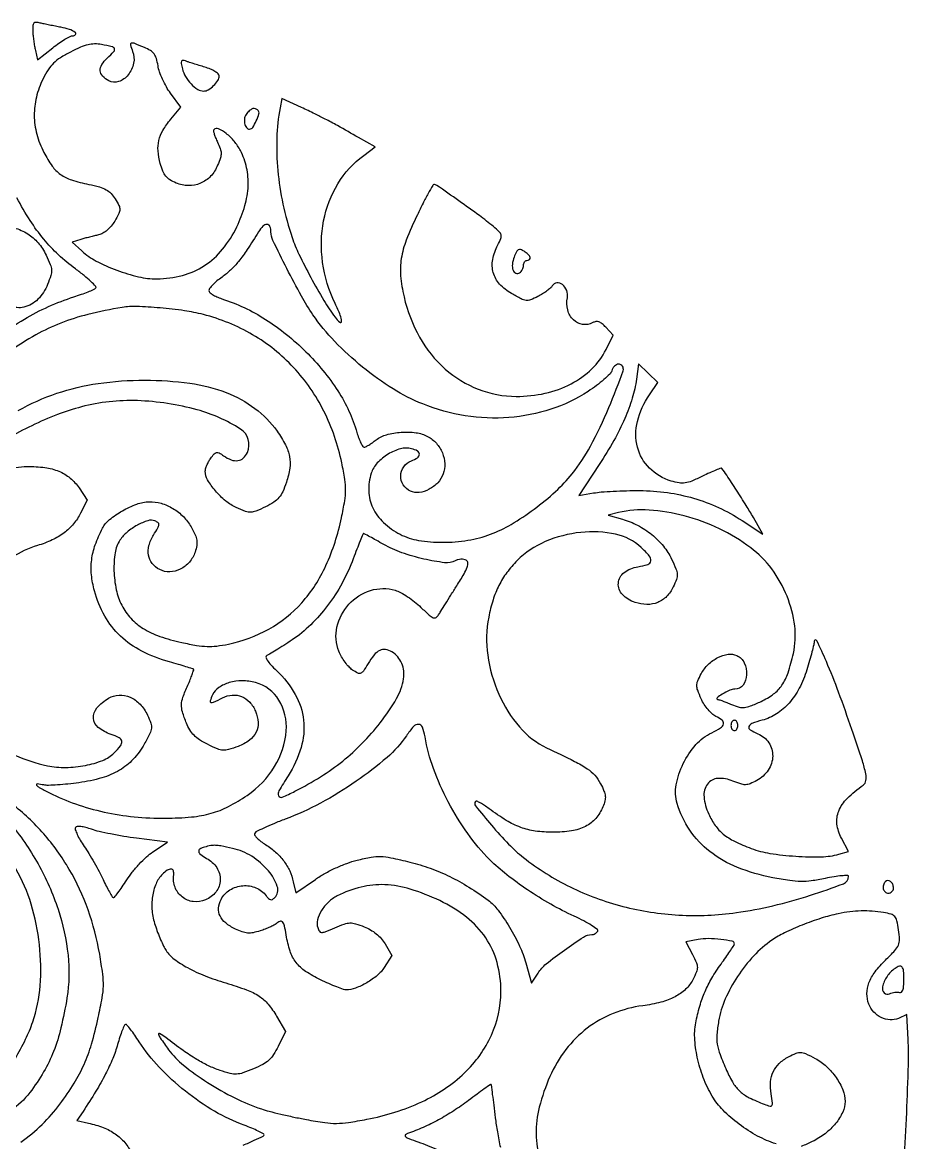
# Model space of a CAD drawing. Extents: x 112 to 728, y 34 to 646.
# Drawn here: x 472.1 to 728.4, y 316.8 to 640.9 of the extents above; entities that cross this region are included whole.
import ezdxf

# ---------------------------------------------------------------- set-up
doc = ezdxf.new("R2010")
doc.units = 0

msp = doc.modelspace()

# ---------------------------------------------------------------- linework, layer by layer
for points in [[(475.118315, 638.358408, 0.014374), (475.209094, 637.065805, 0.008611), (475.387432, 635.536426, 0.008618), (475.617572, 634.019247, 0.014814), (475.868315, 632.765595), (476.5, 630.031189), (480.890731, 633.515595, -0.014483), (482.675796, 634.849796, -0.018151), (484.408306, 635.976456, -0.016523), (485.904051, 636.807721, -0.11911), (486.699748, 637, 0.22168), (487.483915, 637.365636, 0.437305), (487.406456, 637.975648, 0.076119), (485.700702, 638.83794, 0.034218), (483.261045, 639.454912, -0.002919), (481.656213, 639.755453, -0.002389), (479.94387, 640.094983, -0.002413), (478.371993, 640.42238, -0.006357), (477.25, 640.676683, 0.041723), (476.02127, 640.865157, 0.227852), (475.413776, 640.623045, 0.174528), (475.126995, 639.940783, 0.023431)], [(486.031183, 632.301014, 0.022553), (483.106786, 630.632662, 0.053057), (481.138768, 629.074915, 0.055921), (479.603827, 627.190319, 0.027557), (478.075312, 624.5, 0.055804), (476.157703, 619.248031, 0.062542), (475.547458, 613.902621, 0.062202), (476.277484, 608.547741, 0.054269), (478.31419, 603.267987, 0.034607), (480.722538, 599.302473, 0.084425), (483.126975, 596.888529, 0.078274), (486.308283, 595.301682, 0.026736), (491.316168, 594.006943, -0.017466), (494.424791, 593.26441, -0.058131), (496.367478, 592.475995, -0.078344), (497.753385, 591.40476, -0.052554), (498.96982, 589.80923, -0.020956), (500.042441, 587.866527, -0.122829), (500.292819, 586.736987, -0.111321), (499.997216, 585.569699, -0.015824), (498.800902, 583.387127, -0.039726), (497.804035, 581.968257, -0.042836), (496.617975, 580.76327, -0.046465), (495.359234, 579.874427, -0.076654), (494.147249, 579.405792, 0.005616), (492.953385, 579.129801, 0.003409), (491.547282, 578.777894, 0.003415), (490.15675, 578.40965, 0.006013), (489.01371, 578.083766), (486.527421, 577.342474), (489.318777, 574.755533, 0.066257), (493.446082, 571.839503, 0.031633), (499.390575, 569.188238, 0.031602), (505.700576, 567.28394, 0.058902), (511, 566.686578, 0.064229), (518.399235, 567.681799, 0.07904), (524.75311, 570.517242, 0.077691), (529.993876, 575.231487, 0.059541), (534.119814, 581.751048, 0.040402), (536.454038, 587.868312, 0.059256), (537.401168, 593.542604, 0.06559), (536.95624, 598.828433, 0.066577), (535.156781, 603.789996, 0.053309), (533.368761, 606.475526, 0.052534), (531.045418, 608.737013, 0.061687), (528.83569, 610.072786, 0.310953), (527.491438, 609.824771, 0.246636), (527.378876, 609.463169, 0.02522), (527.592085, 608.561803, 0.026872), (527.980738, 607.450505, 0.018146), (528.53635, 606.227589, -0.027385), (529.33831, 604.372215, -0.087021), (529.578863, 603.047442, -0.079873), (529.364031, 601.657862, -0.020749), (528.576676, 599.529269, -0.089339), (526.534321, 596.370678, -0.104371), (523.613321, 594.326443, -0.105889), (520.150394, 593.654571, -0.094385), (516.558912, 594.410938, -0.041625), (514.77027, 595.339807, -0.082134), (513.576489, 596.399747, -0.074813), (512.72054, 597.855715, -0.02978), (511.984208, 600.058646, -0.045088), (511.350733, 603.6855, -0.079115), (511.578728, 606.715744, -0.075842), (512.749884, 609.610934, -0.038415), (515.016432, 612.836103), (517.914334, 616.35176), (514.932013, 620.407086, -0.030067), (513.744533, 622.24359, -0.021928), (512.643463, 624.411116, -0.022285), (511.77874, 626.566065, -0.044649), (511.329144, 628.343112, 0.032202), (510.859464, 630.414794, 0.089008), (510.19147, 631.746695, 0.094336), (509.127236, 632.718938, 0.03911), (507.386416, 633.611905, 0.005668), (504.417234, 634.813159, 0.17463), (503.632783, 634.834607, 0.403878), (503.37943, 634.353455, 0.020077), (504.001507, 632.496037, -0.143258), (504.275085, 629.028822, -0.119018), (502.684006, 625.673232, -0.138215), (499.948931, 623.735369, -0.211347), (497.094617, 623.949362, -0.081958), (495.312602, 625.318022, -0.173632), (494.630396, 626.894267, -0.158117), (495.077778, 628.653613, -0.065277), (496.666372, 630.566608, 0.015894), (498.590933, 632.467436, 0.299517), (498.733977, 633.263516, 0.239778), (498.051596, 633.833496, 0.011076), (495, 634.461829, 0.049427), (493.004422, 634.626115, 0.055002), (491.088261, 634.382366, 0.042648), (488.908085, 633.655848, 0.01661)], [(518.392965, 627.414425, 0.075674), (519.299968, 625.171539, 0.057242), (520.908914, 623.053773, 0.060483), (522.801843, 621.504427, 0.142222), (524.539355, 621, 0.140274), (525.881557, 621.38411, 0.055704), (527.399404, 622.58355, 0.05573), (528.612392, 624.085367, 0.142978), (529, 625.413141, 0.217885), (528.739484, 625.982589, 0.041415), (527.794424, 626.671478, 0.037393), (526.467672, 627.34935, 0.026632), (524.895913, 627.913039, -0.002597), (523.211313, 628.427307, -0.002649), (521.543385, 628.955677, -0.00257), (520.099166, 629.429825, -0.011012), (519.246237, 629.735752, 0.08065), (518.499127, 629.891447, 0.326694), (518.134493, 629.648875, 0.132328), (518.073209, 628.96306, 0.014807)], [(537.010569, 614.512735, 0.120403), (536.383183, 613.224069, 0.097392), (536.353487, 611.681469, 0.118461), (536.885707, 610.459429, 0.235258), (537.8081, 610, 0.25495), (538.709452, 610.49155, 0.036285), (539.755514, 612.407578, 0.036108), (540.511313, 614.446337, 0.273591), (540.266436, 615.40023, 0.105765), (539.529561, 615.877394, 0.158821), (538.770702, 615.914527, 0.113312), (537.948404, 615.474041, 0.040179)], [(546.62549, 616.166679, 0.038223), (545.68209, 607.447995, 0.030969), (545.969472, 598.041796, 0.029709), (547.456365, 588.326035, 0.028194), (550.101487, 578.679761, 0.031377), (552.083207, 573.813636, 0.01117), (555.496615, 567.123895, 0.011369), (559.281858, 560.464829, 0.024667), (562.549765, 555.573001, 0.054664), (563.882193, 554.135526, 0.643137), (564.396134, 554.3706, 0.097113), (564.045102, 556.149023, 0.014109), (562.544764, 559.538566, -0.075662), (558.936684, 571.459818, -0.083643), (559.225997, 583.493385, -0.088534), (563.354834, 594.216596, -0.098692), (570.826431, 602.384656), (574.152863, 604.826109), (569.326431, 607.558351, 0.001377), (563.21141, 610.997862, 0.006504), (559.673547, 612.915033, 0.00906), (556.654839, 614.431292, 0.004618), (552.811155, 616.232007), (547.12231, 618.833357)], [(586.319046, 585.196411, 0.018554), (583.135429, 577.892317, 0.053172), (581.673093, 572.56067, 0.062816), (581.49311, 567.560769, 0.034614), (582.461376, 561.510311, 0.070168), (586.975518, 549.802189, 0.08429), (594.35409, 540.60805, 0.089495), (603.952547, 534.751973, 0.091752), (614.907906, 532.686938, 0.055317), (623.292811, 533.5893, 0.065706), (630.770288, 536.309892, 0.0714), (636.780868, 540.625722, 0.086732), (640.874476, 546.211091), (642.955906, 550.418034), (640.839964, 552.670351, 0.032723), (639.745616, 553.692267, 0.087105), (638.817152, 554.214043, 0.117226), (637.940392, 554.306296, 0.090961), (637.023684, 554.012675, -0.160601), (634.105481, 553.502985, -0.159529), (631.447143, 554.826549, -0.136696), (629.810471, 557.680178, -0.109917), (629.703679, 561.230229, 0.139236), (629.519517, 563.322114, 0.137545), (628.26355, 565.016502, 0.192242), (626.621825, 565.488042, 0.23959), (625.30339, 564.64209, -0.07883), (624.778557, 564.002741, -0.021529), (623.762844, 563.176215, -0.021212), (622.514278, 562.326429, -0.020647), (621.187143, 561.577295, -0.025861), (619.062433, 560.626191, -0.120089), (617.739445, 560.45303, -0.093254), (616.321476, 560.883679, -0.012317), (613.561864, 562.410877, -0.074668), (610.122267, 565.18751, -0.117151), (608.277908, 568.489827, -0.116512), (608.110429, 572.282329, -0.073329), (609.572155, 576.491512, 0.022444), (610.45515, 578.387952, 0.156937), (610.535252, 579.392868, 0.144746), (610.018402, 580.297056, 0.018174), (608.315995, 581.813433, 0.014302), (604.276276, 584.966323, 0.005099), (598.337173, 589.24154, 0.001185), (591.948865, 593.719291, 0.176571), (591.093171, 593.946411, 0.247319), (590.760618, 593.730898, 0.002853), (589.446089, 591.353993, 0.007873), (587.964534, 588.533877, 0.004958)], [(540.383785, 580.281865, -0.008451), (537.133202, 575.171344, -0.023602), (534.628843, 571.740933, -0.032338), (532.33739, 569.24372, -0.037095), (529.839913, 567.184434, 0.018854), (528.384223, 566.070727, 0.024908), (527.151861, 564.944146, 0.023774), (526.244833, 563.93644, 0.168343), (526.021351, 563.327552, 0.216836), (526.251261, 562.796912, 0.041407), (527.107834, 562.142877, 0.037397), (528.31542, 561.49163, 0.026688), (529.75, 560.941033, -0.064154), (542.406731, 554.963391, -0.052768), (554.081535, 545.622344, -0.053663), (563.342905, 534.247352, -0.073288), (568.842152, 522.25, 0.016764), (569.376415, 520.621487, 0.025357), (569.958926, 519.248438, 0.022839), (570.518514, 518.218257, 0.262685), (570.905283, 518, 0.120156), (571.372271, 518.113867, 0.015693), (572.272248, 518.616938, 0.01752), (573.317512, 519.295998, 0.013838), (574.400271, 520.100213, -0.10018), (577.401621, 521.612821, -0.049986), (581.614377, 522.324011, -0.049723), (585.939343, 522.185514, -0.090089), (589.299389, 521.105235, -0.089228), (591.811451, 519.120163, -0.083096), (593.549199, 516.337633, -0.085549), (594.252817, 513.216974, -0.103367), (593.790299, 510.255394, -0.098478), (592.211553, 507.721783, -0.082888), (589.69384, 505.800533, -0.088483), (586.852072, 504.890476, -0.139819), (584.336798, 505.256278, -0.14739), (582.246063, 507.071327, -0.148932), (581.516974, 509.731569, -0.149129), (582.395055, 512.343877, -0.147846), (584.58426, 514.032036, 0.056033), (586.362216, 514.946996, 0.248605), (586.903689, 515.947057, 0.275767), (586.361657, 516.87377, 0.064462), (584.615726, 517.560311, 0.12934), (581.450862, 517.524395, 0.070029), (577.853107, 515.96741, 0.068555), (574.737242, 513.421045, 0.107908), (572.986124, 510.457956, 0.089636), (572.257792, 505.288843, 0.101159), (573.450277, 500.425353, 0.094585), (576.552033, 496.177354, 0.068845), (581.344526, 492.798979, 0.07867), (586.637307, 491.047718, 0.040614), (593.605261, 490.479708, 0.039401), (600.965601, 491.059482, 0.050966), (607.510174, 492.794966, 0.043775), (613.468624, 495.662583, 0.025608), (620.067404, 500.054592, 0.025436), (626.281793, 505.176399, 0.038348), (631.083102, 510.289472, 0.046791), (636.388792, 518.321093, 0.022669), (641.692584, 529.443963, 0.015308), (645.816212, 540.107157, 0.517179), (644.475715, 542, 0.12487), (643.917883, 541.85848, 0.069704), (643.350856, 541.439739, 0.062531), (642.860836, 540.822014, 0.059668), (642.529431, 540.092729, -0.118891), (641.941275, 539.120384, -0.018129), (640.277119, 537.557995, -0.019422), (638.134888, 535.829991, -0.015737), (635.712043, 534.142144, -0.065452), (624.907555, 528.972482, -0.059942), (612.80463, 526.571715, -0.058441), (600.186947, 527.085155, -0.056403), (587.870237, 530.495318, -0.044412), (579.32723, 534.85165, -0.030642), (570.494135, 541.178918, -0.030428), (562.412233, 548.613336, -0.04093), (556.127366, 556.31488, -0.02459), (552.79626, 561.705987, -0.008888), (548.585333, 569.667164, -0.004723), (544.56417, 577.79758, -0.112941), (544, 580.263348, 0.095655), (543.694532, 581.845455, 0.305018), (542.848769, 582.420638, 0.203667), (541.659439, 581.922393, 0.055716)], [(614.306347, 573.00065, 0.062179), (613.802177, 570.910819, 0.111908), (613.995407, 569.167011, 0.217205), (614.786674, 568.336182, 0.238259), (615.888197, 568.430902, 0.08074), (616.313677, 568.800109, 0.053432), (616.673408, 569.339478, 0.052427), (616.917623, 569.956861, 0.068085), (617, 570.559017, -0.067639), (617.074854, 571.109818, -0.08433), (617.29375, 571.576711, -0.09965), (617.61866, 571.888931, -0.142666), (618, 572, 0.171818), (618.748639, 572.265085, 0.30651), (618.930957, 572.864354, 0.132454), (618.376263, 573.743475, 0.046608), (617.180004, 574.655512, 0.054457), (616.165961, 575.144651, 0.219193), (615.498203, 575.083764, 0.150183), (614.949641, 574.495122, 0.022781)], [(649.681118, 537.690157, -0.039403), (648.471552, 532.150749, -0.029119), (646.307936, 526.25955, -0.02556), (643.152943, 519.912372, -0.017156), (638.940082, 512.990135), (633.023827, 503.980175), (637.261914, 504.740087, -0.024173), (639.489374, 505.029222, -0.007165), (642.918889, 505.257332, -0.007171), (646.785643, 505.403351, -0.007675), (650.568347, 505.43381, -0.032557), (658.619147, 504.849987, -0.036613), (666.208325, 503.227046, -0.03713), (673.38617, 500.54088, -0.035382), (680.209961, 496.785899), (686.264772, 492.872486), (683.47458, 497.686243, 0.007807), (681.438074, 501.076572, 0.003278), (678.597175, 505.576916, 0.002585), (675.794233, 509.903888, 0.020257), (674.400473, 511.85414, 0.328732), (674.14563, 511.92593, 0.005107), (672.645403, 511.342602, 0.011293), (670.869061, 510.58395, 0.006958), (668.812526, 509.615429, -0.013523), (665.676495, 508.188521, -0.061336), (663.748724, 507.639512, -0.080308), (662.004067, 507.648837, -0.03339), (659.70467, 508.192982, -0.120322), (653.439384, 511.936831, -0.1373), (649.979113, 517.983238, -0.123955), (649.977266, 525.451762, -0.088292), (653.423099, 533.115762), (655.889667, 536.731523), (653.087647, 539.416028), (650.285628, 542.100534)], [(644.5, 499.056064), (641.5, 498.348757), (645.595881, 497.177334, -0.052082), (650.025543, 495.394524, -0.048693), (654.10026, 492.701462, -0.049971), (657.4757, 489.354374, -0.062669), (659.832032, 485.633949, -0.013001), (661.093246, 482.758967, -0.081679), (661.448723, 481.201585, -0.101605), (661.244579, 479.764405, -0.025344), (660.328359, 477.562387, -0.082991), (658.409666, 474.820501, -0.102205), (655.822499, 473.084804, -0.100161), (652.716627, 472.495337, -0.07682), (649.301393, 473.065546, -0.120831), (645.626565, 475.365749, -0.21553), (644.438309, 478.657089, -0.216102), (646.124778, 481.716734, -0.121292), (650.110319, 483.40165, 0.038556), (652.925535, 484.077578, 0.279974), (653.796238, 485.086255, 0.223541), (653.394322, 486.517837, 0.026477), (651.042467, 488.96033, 0.13598), (643.65782, 492.814798, 0.079024), (633.600659, 493.348697, 0.074852), (623.298679, 490.673038, 0.095757), (615.193786, 485.193786, 0.036481), (612.187335, 481.713413, 0.043252), (609.905449, 478.017241, 0.041008), (608.205979, 473.819342, 0.027961), (606.947469, 468.823828, 0.082694), (606.662336, 457.805201, 0.069715), (609.872035, 446.573258, 0.072373), (615.866333, 437.055539, 0.105486), (623.708213, 431.043702, -0.004194), (631.803069, 427.110907, -0.031848), (635.473461, 424.988288, -0.066031), (637.632767, 423.094956, -0.060165), (639.303362, 420.647174, -0.021058), (640.291013, 418.530552, -0.073622), (640.659043, 417.074036, -0.08682), (640.559332, 415.704692, -0.036718), (639.978918, 413.949104, -0.081126), (637.896703, 410.587704, -0.096054), (634.955006, 408.291506, -0.079716), (630.917944, 406.988686, -0.039457), (625.533547, 406.588453, -0.033371), (620.422685, 406.953962, -0.054017), (616.200101, 408.014374, -0.049247), (612.040032, 410.036166, -0.022922), (607.07161, 413.410766, 0.014196), (605.724083, 414.36079, 0.02256), (604.51435, 415.086894, 0.018518), (603.522058, 415.576592, 0.311201), (603.180378, 415.513711, 0.382833), (603.110528, 414.22523, 0.007302), (607.741306, 408.633688, 0.016245), (612.701753, 403.187742, 0.033055), (617, 399.314409, 0.052749), (630.528513, 390.795716, 0.050751), (645.713913, 385.163894, 0.049987), (661.944585, 382.647083, 0.048121), (678.565725, 383.349221, 0.023421), (689.13298, 385.329187, 0.020303), (699.993214, 388.365916, 0.012202), (709.518735, 391.710382, 0.31173), (711, 393.855382, 0.425127), (710.728365, 394.117118, 0.013198), (709.017187, 394.008293, 0.018375), (706.838584, 393.730882, 0.010722), (704.25, 393.246876, -0.01602), (700.221813, 392.537777, -0.039167), (697.218942, 392.345577, -0.034301), (693.997207, 392.613435, -0.009926), (689.076948, 393.465009, -0.046614), (678.887747, 396.443447, -0.07103), (670.899293, 401.010674, -0.079202), (665.116851, 407.198716, -0.075982), (661.444314, 414.963746, -0.119018), (661.160559, 420.293634, -0.067988), (663.196238, 426.446789, -0.066757), (666.876184, 431.959757, -0.101807), (671.454933, 435.41159, 0.02888), (674.00341, 436.806507, 0.196073), (674.826647, 437.94751, 0.296076), (674.449016, 439.022139, 0.057473), (672.600048, 440.136369, -0.079988), (671.553107, 440.833059, -0.033091), (670.380344, 442.072309, -0.031679), (669.274265, 443.594616, -0.035358), (668.413752, 445.191263, -0.015329), (667.384541, 447.674044, -0.09005), (667.129254, 449.055712, -0.102173), (667.394197, 450.359049, -0.022457), (668.391379, 452.428161, -0.076203), (670.433019, 455.135602, -0.074039), (673.210461, 457.138492, -0.082474), (676.151081, 458.08818, -0.143486), (678.671111, 457.740193, -0.177731), (680.866636, 455.593996, -0.125099), (681.545752, 452.174748, -0.144932), (680.486577, 449.187161, -0.240015), (678.155946, 448, 0.106495), (676.674458, 447.680837, 0.02723), (674.484553, 446.544007, 0.044543), (672.97955, 445.464333, 0.676696), (673.127876, 445.031803, -0.069039), (673.528459, 444.9554, -0.005096), (674.585012, 444.585792, -0.00701), (675.839109, 444.112701, -0.005258), (677.20664, 443.558127, 0.032135), (679.347882, 442.821031, 0.093357), (680.90167, 442.694725, 0.069687), (682.641327, 443.128223, 0.012627), (685.703656, 444.454159, 0.050887), (689.320067, 446.600128, 0.085283), (691.757285, 449.146974, 0.069321), (693.513023, 452.737237, 0.024067), (695.044188, 458.306846, 0.086176), (695.430779, 466.315319, 0.064949), (693.217378, 474.862103, 0.06331), (688.797263, 482.772112, 0.072656), (682.708444, 488.913715, 0.050272), (673.679568, 494.377549, 0.046101), (663.479249, 498.119481, 0.048294), (653.335958, 499.787137, 0.074633)], [(567.787197, 485.739163, -0.035223), (564.543979, 478.648042, -0.036345), (560.366848, 472.160248, -0.037788), (555.479002, 466.589931, -0.046597), (550.116445, 462.236595, -0.004112), (547.697695, 460.650024, -0.005338), (545.453732, 459.238028, -0.004062), (543.55463, 458.092293, -0.04739), (542.771644, 457.723665, 0.384785), (542.525449, 457.26304, 0.084178), (542.917971, 456.364238, 0.043248), (543.94195, 455.061493, 0.015407), (545.613661, 453.383117, -0.074759), (551.010223, 446.500753, -0.102092), (553.424459, 439.022224, -0.10027), (552.700535, 431.096818, -0.069912), (548.94148, 422.912453, 0.010613), (546.286564, 418.571767, 0.241125), (546.209283, 417.154882, 0.407208), (547.218297, 416.753438, 0.01857), (550.922673, 418.460816, 0.022794), (558.34065, 422.655081, 0.029184), (564.73213, 427.203905, 0.030152), (570.381814, 432.33335, 0.027355), (575.571873, 438.26709, 0.034998), (580.300837, 445.269503, 0.090239), (582.3511, 450.992225, 0.142632), (581.815544, 455.459159, 0.153661), (578.968369, 458.787681, 0.101625), (577.124772, 459.472565, 0.154113), (575.44744, 459.214461, 0.108721), (573.812199, 457.905332, 0.036534), (572.060598, 455.378133, -0.012701), (570.723358, 453.237817, -0.149503), (569.974862, 452.619878, -0.216275), (569.138036, 452.647215, -0.030358), (567.599305, 453.52689, -0.061412), (566.55812, 454.408703, -0.028627), (565.432763, 455.777288, -0.027836), (564.401354, 457.367869, -0.034768), (563.635792, 458.952226, -0.152076), (563.081521, 465.974086, -0.131038), (566.53586, 472.550397, -0.130659), (572.815619, 476.546338, -0.150852), (579.88669, 476.598701, -0.052014), (581.470927, 475.9364, -0.021108), (583.477067, 474.728077, -0.020613), (585.542932, 473.235865, -0.024665), (587.353472, 471.660385, 0.008043), (589.785977, 469.39734, 0.08307), (590.937267, 468.663485, 0.247044), (591.73283, 468.729402, 0.118012), (592.466781, 469.488125, -0.005313), (593.097317, 470.529383, -0.000742), (594.428249, 472.668379, -0.000848), (596.012015, 475.195764, -0.00072), (597.693216, 477.860034, 0.007826), (599.83055, 481.35629, 0.044215), (600.769978, 483.327773, 0.109523), (600.937672, 484.53408, 0.250167), (600.456466, 485.284301, 0.086447), (599.779727, 485.521968, 0.052104), (598.928598, 485.574088, 0.050236), (598.043742, 485.446376, 0.061312), (597.26325, 485.147057, -0.153915), (594.205759, 484.580446, -0.025538), (588.235553, 485.62531, -0.028724), (581.844588, 487.475217, -0.043682), (576.585094, 489.865067, 0.002049), (574.436661, 491.065986, 0.003241), (572.584131, 492.07593, 0.000798), (570.959039, 492.944928, 0.133359), (570.765149, 492.989163, 0.291924), (570.621246, 492.888819, 0.00102), (569.781002, 490.855005, 0.004838), (568.84637, 488.515429, 0.002962)], [(701.086001, 461.855335, -0.044507), (700.945219, 460.864926, -0.005533), (700.425061, 458.750563, -0.00649), (699.74542, 456.248838, -0.005332), (698.95676, 453.595428, -0.045155), (696.760522, 448.249782, -0.061506), (693.808115, 443.961251, -0.068292), (690.185584, 440.85614, -0.077463), (686.007131, 439.00192, 0.022365), (683.04605, 438.060727, 0.233631), (682.193579, 437.162539, 0.345159), (682.555199, 436.21463, 0.037251), (684.794412, 435.085157, -0.148626), (687.944863, 432.496653, -0.153406), (689.07236, 428.626328, -0.142193), (687.805482, 424.580473, -0.123331), (684.511138, 421.575932, -0.02466), (682.546091, 420.639543, -0.093161), (681.218956, 420.357237, -0.085949), (679.824518, 420.564662, -0.019161), (677.560162, 421.410416, 0.112163), (673.207732, 422.16824, 0.225472), (670.208094, 420.55076, 0.186292), (669.210296, 416.864913, 0.080082), (670.560687, 411.865419, 0.049082), (672.456157, 408.568066, 0.067689), (674.793865, 406.083604, 0.056171), (678.043472, 404.007916, 0.023265), (682.832994, 401.928066, 0.05246), (688.239815, 400.499378, 0.022015), (695.730719, 399.675926, 0.021695), (703.15634, 399.511927, 0.062986), (708.227025, 400.263286), (710.954049, 401.026571), (708.931349, 404.907207, -0.090022), (707.664096, 408.990494, -0.128643), (708.170406, 412.731748, -0.100756), (710.624871, 416.387844, -0.040767), (715.250019, 420.261825, 0.203987), (716.030883, 421.528081, 0.088242), (715.978591, 423.547257, 0.028787), (714.9971, 427.244565, 0.002578), (711.955214, 436.356893, 0.007017), (708.135081, 447.109081, 0.011884), (704.598052, 455.985806, 0.013598), (701.83464, 462.009076, 0.772912)], [(583.139855, 434.520541, -0.06472), (577.553219, 428.241477, -0.027799), (568.666561, 421.360944, -0.027097), (558.33072, 415.037059, -0.033791), (548.089452, 410.373092, 0.008133), (544.795277, 409.072408, 0.012173), (541.96633, 407.82038, 0.007174), (539.661828, 406.691916, 0.197339), (539.23052, 406.191561, 0.248575), (539.315239, 405.684427, 0.03526), (540.0385, 404.865246, 0.033335), (541.107276, 403.94592, 0.022541), (542.435551, 403.039832, -0.044184), (545.341978, 400.867345, -0.050255), (547.685587, 398.301582, -0.052124), (549.40209, 395.40924, -0.054606), (550.451014, 392.268683), (551.150704, 389.037366), (556.825352, 392.973426, -0.024583), (559.575875, 394.687445, -0.019421), (562.70353, 396.27336, -0.019551), (565.91506, 397.598534, -0.026397), (568.916987, 398.525392, -0.015901), (572.988025, 399.413927, -0.055135), (575.672627, 399.610061, -0.043815), (578.633063, 399.238661, -0.007466), (584.173423, 397.957149, -0.02622), (590.057135, 396.171431, -0.026436), (595.705098, 393.783822, -0.025562), (601.24018, 390.731721, -0.021378), (606.786572, 386.95521, -0.072562), (609.660092, 384.081634, -0.024665), (612.96012, 379.165708, -0.025076), (615.899577, 373.677755, -0.04263), (617.715019, 368.80122), (619.349129, 362.923648), (621.215131, 365.870796, -0.082052), (623.557151, 368.49743, -0.01439), (628.846457, 372.519236, -0.011317), (634.380966, 376.294963, -0.145018), (636.760701, 377, 0.074314), (637.233361, 377.070641, 0.053129), (637.726015, 377.2806, 0.053114), (638.163532, 377.589759, 0.07412), (638.472333, 377.955234, 0.388706), (638.37141, 378.486038, 0.017631), (636.714578, 379.634642, 0.021684), (634.45576, 380.950744, 0.012849), (631.659459, 382.330976, -0.020574), (624.889512, 385.803625, -0.018789), (618.214332, 389.920783, -0.019445), (612.163408, 394.324536, -0.029354), (607.293218, 398.65415, -0.041782), (600.875205, 406.244848, -0.033368), (595.257215, 415.374087, -0.033704), (590.967218, 425.043845, -0.046096), (588.53737, 434.25, 0.047765), (587.802919, 436.995566, 0.299467), (586.687929, 437.811972, 0.227865), (585.221283, 437.19534, 0.031728)], [(677, 437.5, 0.064853), (677.074694, 436.926543, 0.082425), (677.29375, 436.440625, 0.098894), (677.618646, 436.115568, 0.148195), (678, 436, 0.148195), (678.381354, 436.115568, 0.098894), (678.70625, 436.440625, 0.082425), (678.925306, 436.926543, 0.064853), (679, 437.5, 0.064853), (678.925306, 438.073457, 0.082425), (678.70625, 438.559375, 0.098894), (678.381354, 438.884432, 0.148195), (678, 439, 0.148195), (677.618646, 438.884432, 0.098894), (677.29375, 438.559375, 0.082425), (677.074694, 438.073457, 0.064853)], [(487.472121, 407.954892, 0.227765), (487.408088, 407.351261, 0.022793), (487.972002, 405.970688, 0.025056), (488.844216, 404.309385, 0.017271), (489.987984, 402.517464, -0.013493), (491.343329, 400.429031, -0.007829), (492.863124, 397.852989, -0.007822), (494.306926, 395.22085, -0.013052), (495.428638, 392.956628, 0.00747), (496.369564, 391.002802, 0.011103), (497.256347, 389.323914, 0.006406), (498.043258, 387.952623, 0.179588), (498.357614, 387.697568, 0.311756), (498.702384, 387.796027, 0.008119), (499.752251, 389.115836, 0.01434), (500.961393, 390.784502, 0.008955), (502.285298, 392.803149, -0.027781), (503.875204, 395.039138, -0.019572), (505.893065, 397.373554, -0.019821), (508.005894, 399.460463, -0.038721), (509.871606, 400.915), (514.114183, 403.723701), (505.150526, 404.873244, -0.008825), (501.420423, 405.418686, -0.008239), (497.625118, 406.106667, -0.008242), (494.274961, 406.828739, -0.027611), (492.119379, 407.457881, 0.020566), (490.432057, 407.976245, 0.037616), (489.016985, 408.236287, 0.046314), (487.95753, 408.251099, 0.239064)], [(524.75, 402.310674, 0.072414), (523.42974, 401.752188, 0.31489), (523.104987, 401.016919, 0.190256), (523.673766, 400.129987, 0.033301), (525.389543, 399.059115, -0.125703), (528.318728, 396.376489, -0.153358), (529.323006, 392.815291, -0.156784), (528.104981, 389.377591, -0.132403), (525.034401, 387.014249, -0.130119), (521.52989, 386.54212, -0.136725), (518.32495, 387.884456, -0.135727), (516.260266, 390.700876, -0.127484), (515.871215, 394.25, 0.116441), (515.767123, 395.437666, 0.306324), (515.123086, 395.93446, 0.167229), (514.011063, 395.628079, 0.046323), (512.597855, 394.454998, 0.097284), (510.753996, 391.709706, 0.063897), (509.735729, 388.028486, 0.058804), (509.632853, 383.876248, 0.055911), (510.490425, 379.739464, 0.012017), (511.228698, 377.653374, 0.010717), (512.093425, 375.523165, 0.010819), (512.953221, 373.641885, 0.032441), (513.649169, 372.412684, 0.087226), (515.98139, 369.929462, 0.036189), (519.869909, 367.434914, 0.031119), (524.929808, 365.078571, 0.021215), (530.932977, 363.014391, -0.015872), (536.966566, 361.011564, -0.057239), (540.5793, 359.191864, -0.07448), (543.174915, 356.870707, -0.040618), (545.632821, 353.363571), (548.183674, 349.010869), (546.060961, 344.625928, -0.031378), (544.744584, 342.292184, -0.064133), (543.385598, 340.693077, -0.06068), (541.615528, 339.437158, -0.02551), (538.976104, 338.178813, -0.01473), (535.87999, 336.997822, -0.071906), (534.043414, 336.641976, -0.075719), (532.225328, 336.830514, -0.017358), (529.25698, 337.713704, -0.030208), (525.92235, 339.062268, -0.024723), (522.536012, 340.886536, -0.019081), (518.614698, 343.46537, -0.00808), (513.548897, 347.206057, 0.022057), (511.79456, 348.427248, 0.675289), (511.480283, 348.201027, 0.093108), (511.984126, 347.09273, 0.004272), (514.410466, 343.700565, 0.06678), (518.689571, 339.223649, 0.026458), (525.621034, 334.257182, 0.026131), (533.57556, 329.738904, 0.035191), (541.220215, 326.561034, 0.017625), (543.447505, 325.900343, 0.005615), (546.806062, 325.071719, 0.005596), (550.571296, 324.231846, 0.006211), (554.225955, 323.506778, 0.010006), (559.55289, 322.628422, 0.036746), (562.959225, 322.389764, 0.036585), (566.371186, 322.651802, 0.009856), (571.725955, 323.568223, 0.059902), (587.606365, 328.635384, 0.083377), (599.9423, 336.982791, 0.095412), (607.731817, 347.910465, 0.107292), (610.484584, 360.5, 0.066584), (609.37416, 368.897491, 0.082017), (606.098251, 376.076227, 0.078726), (600.560139, 382.034031, 0.055884), (592.783953, 386.83498, 0.035424), (584.283834, 390.138106, 0.063507), (576.918043, 391.425071, 0.071309), (570.068729, 390.76382, 0.058267), (563.160069, 388.202563, 0.070313), (560.590592, 386.399738, 0.066767), (558.569009, 383.926475, 0.073934), (557.440109, 381.288141, 0.141953), (557.497864, 379.006729, 0.064952), (557.992367, 377.948256, 0.255934), (558.601077, 377.613412, 0.095936), (559.630781, 377.810896, 0.006046), (562.494721, 378.997737, -0.016453), (565.195624, 380.051708, -0.076159), (566.837807, 380.362643, -0.081848), (568.440854, 380.155952, -0.020686), (570.933257, 379.294082, -0.03906), (572.772573, 378.4002, -0.039646), (574.440767, 377.235, -0.040682), (575.864028, 375.854148, -0.046573), (576.97453, 374.318595), (578.973211, 370.931084), (576.736605, 367.485729, -0.07433), (574.724596, 365.210941, -0.041477), (571.698797, 363.072069, -0.041687), (568.438718, 361.500912, -0.091859), (565.729764, 361.000789, -0.086921), (564.959976, 361.136139, -0.007128), (563.04383, 361.86113, -0.009388), (560.772394, 362.807437, -0.007091), (558.313061, 363.928503, -0.03682), (553.999512, 366.372501, -0.08244), (551.26111, 368.942076, -0.084146), (549.532757, 372.223476, -0.039602), (548.400795, 376.895027, 0.015914), (547.885157, 379.570559, 0.130405), (547.314459, 380.662602, 0.317489), (546.548424, 380.829918, 0.086944), (545.45, 380.120802, -0.068285), (544.862104, 379.709602, -0.013855), (543.711623, 379.159114, -0.014371), (542.327008, 378.590221, -0.013025), (540.866162, 378.081587, -0.028222), (538.818996, 377.553248, -0.067211), (537.253976, 377.456214, -0.066343), (535.707003, 377.777521, -0.026929), (533.71342, 378.599618, -0.056796), (530.899019, 380.357995, -0.113339), (529.270856, 382.399756, -0.135125), (528.8564, 384.692553, -0.098526), (529.591115, 387.189138, -0.133921), (532.13573, 389.926713, -0.119635), (535.83036, 391.140899, -0.119906), (539.663824, 390.525035, -0.134923), (542.591958, 388.223303, 0.037512), (543.278482, 387.426789, 0.142572), (543.848558, 387.114464, 0.181893), (544.412239, 387.194983, 0.069199), (545.059463, 387.676784, 0.288717), (545.829269, 390.956329, 0.094273), (543.249381, 395.466559, 0.074266), (538.422178, 399.657519, 0.089095), (532.863407, 401.935874, 0.004417), (529.478811, 402.630524, 0.036875), (527.927352, 402.817406, 0.057118), (526.632165, 402.729264, 0.018389)], [(721.63948, 392.306147, 0.128822), (721.066992, 391.327196, 0.132661), (721.05672, 390.20489, 0.15216), (721.59764, 389.335619, 0.179946), (722.5, 389, 0.095012), (723.072549, 389.109789, 0.096907), (723.559375, 389.423289, 0.098834), (723.885271, 389.891133, 0.103216), (724, 390.440983, 0.098073), (723.782775, 391.537796, 0.128462), (723.169706, 392.350022, 0.172865), (722.37668, 392.618432, 0.194761)], [(724.442036, 367.234687, 0.093386), (722.125248, 364.881408, 0.094803), (720.8389, 361.858416, 0.247784), (721.317742, 360.144992, 0.333204), (722.849961, 359.883186, -0.045943), (723.573608, 360.174081, -0.038491), (724.382489, 360.349408, -0.040118), (725.152382, 360.392809, -0.080273), (725.75, 360.281539, 0.252957), (726.300305, 360.365406, 0.149305), (726.700911, 360.917602, 0.065199), (726.9344, 362.063633, 0.017695), (727, 363.916667, 0.018152), (726.905406, 366.521378, 0.147088), (726.484035, 367.625143, 0.316024), (725.716666, 367.864073, 0.074298)]]:
    msp.add_lwpolyline(points, format="xyb", close=True)
for points in [[(459.490272, 545.227121, -0.050152), (472.677939, 555.01746, -0.057185), (487, 561.484643, 0.007146), (489.164663, 562.212075, 0.009372), (491.118711, 562.941404, 0.00725), (492.725104, 563.602603, 0.083335), (493.297738, 563.970659, 0.414829), (493.32116, 564.470685, 0.016586), (491.919555, 565.908022, 0.020772), (489.963303, 567.635162, 0.012112), (487.485821, 569.548109, -0.029665), (482.546312, 573.646571, -0.032266), (478.272652, 578.194072, -0.029904), (474.36324, 583.555215, -0.019895), (470.513457, 590.118395)], [(469.752497, 581.444226, -0.069744), (473.659305, 579.710496, -0.077818), (476.650797, 577.127505, -0.06318), (478.964983, 573.572336, -0.015482), (480.189263, 570.829933, -0.084294), (480.544075, 569.248644, -0.08975), (480.345127, 567.684148, -0.018778), (479.411983, 565.071628, -0.100352), (476.584229, 560.761626, -0.138684), (472.578391, 558.497167, -0.171093), (468.585772, 558.897797, -0.163755)], [(469.965284, 428.94373, 0.059813), (479.344826, 425.859616, 0.052595), (484.680915, 425.361387, 0.044333), (490.328543, 425.931464, 0.046599), (495.334214, 427.383548, 0.102843), (498.646835, 429.555926, 0.030269), (500.495282, 431.642834, 0.210913), (500.822804, 432.932915, 0.237498), (500.078496, 433.946361, 0.038069), (497.741991, 434.920136, -0.088896), (494.07485, 436.904978, -0.211144), (492.669502, 439.596554, -0.198794), (493.681162, 442.574803, -0.079493), (497.061149, 445.37705, -0.123459), (500.06359, 446.266116, -0.11327), (503.236526, 445.677695, -0.100638), (506.124911, 443.660901, -0.079084), (508.294417, 440.508791, -0.023452), (509.291362, 438.138074, -0.116265), (509.462903, 436.711679, -0.089465), (509.006239, 435.182813, -0.010849), (507.347698, 432.076431, -0.059719), (504.155552, 427.711186, -0.071813), (500.194628, 424.529577, -0.063564), (495.099978, 422.337167, -0.03532), (488.473802, 420.933074, -0.008651), (485.296272, 420.547034, -0.009895), (482.24642, 420.29084, -0.009134), (479.6573, 420.17231, -0.054144), (478.308149, 420.281426, 0.020929), (476.381929, 420.566698, 0.649891), (476.200929, 420.253037, 0.112547), (476.957234, 419.593141, 0.005383), (479.950432, 418.025288, 0.033654), (487.518222, 414.785795, 0.030301), (495.720365, 412.457414, 0.029285), (504.426402, 411.075103, 0.026777), (513.5, 410.663187, 0.020751), (521.03634, 411.037841, 0.04547), (526.712406, 412.082717, 0.050587), (531.721479, 414.048709, 0.032135), (537.103246, 417.269937, 0.102977), (545.038717, 425.58625, 0.121141), (548.410753, 435.912589, 0.155169), (546.28639, 444.850112, 0.195396), (539.540265, 449.911001, 0.064735), (535.696002, 450.407352, 0.069298), (531.944819, 449.88156, 0.078643), (528.901986, 448.469084, 0.138808), (527.123808, 446.372383, 0.020832), (526.405934, 444.605233, 0.428946), (526.638273, 444.143513, 0.187895), (527.400867, 444.202568, 0.007126), (530.001221, 445.500631, -0.101192), (532.786365, 446.288117, -0.116259), (535.510366, 445.85516, -0.110881), (537.848592, 444.221063, -0.085696), (539.528491, 441.59441, -0.085226), (540.281697, 438.348097, -0.130315), (539.707272, 435.53209, -0.120433), (537.758463, 433.218874, -0.066641), (534.494963, 431.444926, -0.017938), (531.736055, 430.503207, -0.090431), (530.124293, 430.320799, -0.084501), (528.501367, 430.711562, -0.014577), (525.621612, 432.046366, -0.02825), (523.366099, 433.336803, -0.053449), (521.743203, 434.657119, -0.058548), (520.532756, 436.203675, -0.041652), (519.54706, 438.173989, -0.021085), (518.399577, 441.433967, -0.083255), (518.124478, 443.535623, -0.078743), (518.542074, 445.670905, -0.017666), (519.940848, 449.116615, 0.007756), (520.663307, 450.799806, 0.012282), (521.224078, 452.265719, 0.006245), (521.643935, 453.498274, 0.282478), (521.583844, 453.749489, 0.120667), (521.319881, 453.909597, 0.001503), (519.420893, 454.501284, 0.004328), (517.208039, 455.162558, 0.002809), (514.638863, 455.890534, -0.05034), (506.661433, 458.994704, -0.071739), (500.460539, 463.37419, -0.075062), (495.9453, 469.158498, -0.061519), (492.960264, 476.418879, -0.042001), (492.092554, 481.101181, -0.056396), (492.150267, 485.412493, -0.053844), (493.18298, 489.751827, -0.034072), (495.25527, 494.528318, -0.103064), (497.315912, 497.061652, -0.041511), (501.016629, 499.591026, -0.041485), (505.189273, 501.52319, -0.080752), (508.783771, 502.212915, -0.079398), (512.218483, 501.763733, -0.0629), (515.650691, 500.255071, -0.06149), (518.674222, 497.895875, -0.068441), (520.908749, 494.94857, -0.020173), (522.068555, 492.674876, -0.069012), (522.547674, 491.089858, -0.082144), (522.535378, 489.586321, -0.036686), (522.053038, 487.660707, -0.098348), (520.401307, 484.741064, -0.100193), (517.768561, 482.697054, -0.107338), (514.704804, 481.925852, -0.129559), (511.821301, 482.585646, -0.102085), (509.651411, 484.362317, -0.126966), (508.571161, 486.726094, -0.113107), (508.709324, 489.533366, -0.069899), (510.044498, 492.572, 0.009336), (511.280398, 494.657833, 0.104639), (511.570803, 495.571617, 0.254764), (511.322684, 496.158922, 0.076586), (510.45104, 496.657161, 0.169624), (508.362294, 496.720592, 0.049115), (505.352705, 495.434507, 0.048308), (502.392916, 493.415969, 0.07403), (500.331046, 491.102375, 0.106845), (498.935321, 487.474405, 0.045503), (498.603713, 482.253666, 0.044626), (499.246496, 476.770907, 0.067594), (500.849791, 472.251115, 0.068362), (503.489052, 468.493934, 0.066773), (507.062778, 465.553026, 0.055695), (511.85276, 463.274888, 0.029643), (518.181447, 461.50019, 0.011564), (522.492093, 460.66668, 0.033311), (525.519656, 460.358998, 0.038803), (528.295454, 460.478109, 0.020821), (531.681447, 461.031791, 0.076414), (543.391681, 465.389556, 0.083138), (552.872633, 472.973392, 0.076879), (559.898939, 483.773921, 0.054157), (564.396583, 497.5722, 0.010459), (565.322616, 502.494137, 0.03996), (565.587996, 505.602315, 0.040924), (565.352322, 508.676777, 0.011346), (564.480633, 513.440043, 0.065038), (559.284479, 528.43463, 0.071895), (550.534363, 541.033892, 0.072875), (538.689557, 550.50971, 0.069583), (524.44002, 556.372121, 0.027569), (518.975257, 557.458489, 0.013493), (511.918454, 558.26738, 0.012554), (505.125112, 558.689353, 0.051117), (501, 558.419949, 0.018085), (491.068822, 556.370318, 0.033388), (483.212908, 553.884634, 0.035049), (476.01424, 550.466905, 0.022365), (468.150551, 545.55805, 0.047937)], [(470.885145, 528.583431, -0.046749), (482.056509, 533.572495, -0.046377), (494.033218, 536.426091, -0.035255), (507.5, 537.380227, -0.033901), (520.528185, 536.499172, -0.058127), (531.062033, 533.79345, -0.069055), (539.376488, 529.192338, -0.077581), (545.75234, 522.651336, -0.033413), (548.212023, 518.648129, -0.076259), (549.364333, 515.305101, -0.08192), (549.419258, 511.923019, -0.043389), (548.444464, 507.832797, -0.024569), (547.385708, 505.101538, -0.071216), (546.309839, 503.389798, -0.074815), (544.82861, 502.095571, -0.029138), (542.449612, 500.763257, -0.013962), (539.631751, 499.490207, -0.092232), (538.127174, 499.165634, -0.097075), (536.639642, 499.413357, -0.016269), (533.953773, 500.520845, -0.067076), (530.905061, 502.421989, -0.04319), (527.933411, 505.349173, -0.043529), (525.683784, 508.502923, -0.133944), (525, 511.009628, -0.071386), (525.107316, 511.757457, -0.026874), (525.459627, 512.757247, -0.025965), (525.965806, 513.820134, -0.028668), (526.564686, 514.78889, -0.024904), (527.546679, 516.052056, -0.168693), (528.221105, 516.443551, -0.175151), (528.979043, 516.325061, -0.027295), (530.287192, 515.511396, 0.060781), (532.497974, 514.333329, 0.126961), (534.421924, 514.109892, 0.151914), (535.988006, 514.844261, 0.101161), (537.163289, 516.459036, 0.373639), (535.155432, 523.24621, 0.074986), (522.657345, 528.802371, 0.058472), (505.358374, 531.449013, 0.072729), (489.203411, 529.661551, 0.027936), (482.220596, 527.415086, 0.02107), (474.824227, 524.206992, 0.021307), (467.856214, 520.454535, 0.032343)], [(466.958753, 511.466036, -0.065271), (473.5, 512.407836, -0.035936), (478.637989, 512.103298, -0.065348), (482.694259, 511.017493, -0.076113), (485.909088, 509.072921, -0.069617), (488.508526, 506.202265), (490.887932, 502.700653), (488.966606, 498.934541, -0.056806), (486.895067, 495.808516, -0.057038), (484.175746, 493.23365, -0.052116), (480.72044, 491.162308, -0.035904), (476.452022, 489.535597, 0.074792), (469.11794, 486.068148, 0.072552)], [(471.620369, 316.92915, 0.036836), (477.831384, 322.103197, 0.041189), (482.967364, 327.955976, 0.020256), (487.102202, 334.033397, 0.035149), (489.955856, 339.426907, 0.033605), (492.106268, 345.332754, 0.016783), (494.062916, 353.045584, 0.009249), (495.187014, 358.695707, 0.039015), (495.531355, 362.131117, 0.038877), (495.338464, 365.583987, 0.00914), (494.463054, 371.306515, 0.04278), (491.10208, 384.168986, 0.046796), (485.670394, 395.869575, 0.047741), (478.272713, 406.154322, 0.048152), (469.07805, 414.816783, 0.005794)], [(468.344863, 409.498523, -0.045983), (476.650775, 397.451872, -0.048669), (482.432043, 384.311268, -0.051561), (485.310908, 371.076, -0.068074), (485.005297, 358.75, -0.018237), (483.264893, 350.038941, -0.034844), (481.134524, 343.232295, -0.038869), (478.261156, 337.294337, -0.029949), (474.266026, 331.305005, -0.083503), (468.762669, 326.115716, -0.045296)], [(470.027348, 341.070916, 0.019049), (473.06091, 346.739887, 0.031917), (475.11204, 351.737772, 0.062484), (477.24552, 362.218391, 0.046358), (477.048734, 374.046851, 0.045879), (474.65749, 385.784283, 0.057155), (470.25554, 396, 0.028241)], [(727.113516, 311.513733, 0.002869), (727.816275, 325.496673, 0.003724), (728.328566, 339.324166, 0.021116), (728.235421, 346.692205), (727.840413, 353.88441), (725.411663, 352.777797, -0.12189), (723.019055, 352.330188, -0.098106), (720.477796, 352.987824, -0.093195), (718.273566, 354.610773, -0.097041), (716.846969, 356.902501, -0.095229), (716.319775, 359.911683, -0.086841), (716.91434, 363.008259, -0.07058), (718.691355, 366.231331, -0.038733), (721.676589, 369.619733, 0.012215), (724.386789, 372.385642, 0.085552), (725.418296, 373.959684, 0.112364), (725.727187, 375.604526, 0.02768), (725.468888, 378.358905, 0.018858), (724.969785, 381.003066, 0.12217), (724.363354, 382.204612, 0.144906), (723.313572, 382.881118, 0.030197), (721.153735, 383.373774, 0.02252), (717.8526, 383.767982, 0.024904), (714.638848, 383.845197, 0.024563), (711.394188, 383.60174, 0.020773), (708, 383.034643, 0.026182), (703.109896, 381.736684, 0.016957), (697.601433, 379.752693, 0.01698), (692.468567, 377.499935, 0.039641), (688.84427, 375.392079, 0.053517), (683.581305, 370.841384, 0.042153), (678.919068, 364.916078, 0.0426), (675.370447, 358.377806, 0.059019), (673.437965, 352, 0.023384), (672.93042, 348.10411, 0.060743), (673.039287, 345.281406, 0.051426), (673.83922, 342.306114, 0.013158), (675.745391, 337.69148, 0.03108), (677.66821, 333.999686, 0.074725), (679.629144, 331.630964, 0.068668), (682.303216, 329.828836, 0.023146), (686.62508, 327.952445, 0.020016), (688.318267, 327.385142, 0.325929), (688.8503, 327.577467, 0.182999), (689.013957, 328.270855, 0.007089), (688.628689, 330.920587, -0.057071), (688.471832, 334.43958, -0.09213), (689.220877, 337.33422, -0.095355), (690.934438, 339.698824, -0.064983), (693.637161, 341.643799, -0.022163), (695.844374, 342.709133, -0.116876), (697.159761, 342.938537, -0.095088), (698.56515, 342.580225, -0.012127), (701.368442, 341.179112, -0.065501), (704.624892, 338.861357, -0.053545), (707.428218, 335.628963, -0.055832), (709.35783, 332.062108, -0.096384), (710, 328.761729, -0.108855), (709.316833, 325.660948, -0.062472), (707.278892, 322.399487, -0.056702), (704.228008, 319.415962, -0.053815), (700.533293, 317.133252, -0.014284), (697.317144, 315.707272, -0.082019)], [(690.041022, 316.487912, -0.048618), (684.72077, 318.727087, -0.036495), (679.363757, 322.149382, -0.03722), (674.720595, 326.187834, -0.062693), (671.578595, 330.275675, -0.041494), (669.003436, 335.645685, -0.03843), (667.271383, 341.505752, -0.04031), (666.526547, 347.203438, -0.065261), (666.921012, 352.067294, -0.021562), (668.172631, 356.881011, -0.03082), (669.723121, 361.011304, -0.03099), (671.762418, 364.902764, -0.022146), (674.494083, 368.991939, 0.005314), (675.837523, 370.863447, 0.007898), (676.970137, 372.532646, 0.004031), (677.89068, 373.961516, 0.142007), (678, 374.338664, 0.359349), (677.382553, 375.086844, 0.018637), (674.066573, 375.600259, 0.026863), (670.450555, 375.827026, 0.048629), (667.499414, 375.565868), (663.998827, 374.909154), (665.895783, 371.211606, -0.01671), (667.007032, 368.854838, -0.099549), (667.287416, 367.53116, -0.102595), (667.029585, 366.220105, -0.018274), (665.970604, 363.942379, -0.086767), (663.896433, 361.184549, -0.068498), (660.843755, 359.023293, -0.05594), (656.737448, 357.442312, -0.031689), (651.5, 356.422004, 0.063323), (642.956116, 354.190068, 0.067624), (635.448532, 349.920939, 0.066752), (629.27526, 343.747743, 0.059271), (624.651962, 335.923481, 0.040462), (621.586807, 327.101987, 0.067663), (620.660355, 319.314813, 0.072001), (621.85928, 311.907203, 0.052571)], [(535.987741, 316.107239, 0.008717), (539.135937, 317.491526, 0.003229), (541.779039, 318.729893, 0.289229), (542, 319.079922, 0.278922), (541.798043, 319.413787, 0.008711), (540.310938, 320.160487, 0.014674), (538.453925, 320.986597, 0.009354), (536.25, 321.84273, -0.045008), (527.703799, 325.884549, -0.035216), (519.243481, 331.698968, -0.035266), (511.697233, 338.631419, -0.045609), (505.889305, 346.021228, 0.009245), (504.602313, 347.929147, 0.013946), (503.405279, 349.537486, 0.00866), (502.361059, 350.815571, 0.220588), (501.963361, 351, 0.294768), (501.623875, 350.780817, 0.010669), (500.990832, 349.295393, 0.016525), (500.309979, 347.421342, 0.010471), (499.635335, 345.197083, -0.030264), (498.226747, 341.138569, -0.020423), (496.158827, 336.693246, -0.017169), (493.346298, 331.672066, -0.010009), (489.650587, 325.841542), (487.889941, 323.183084), (491.194971, 322.469505, -0.039382), (495.518895, 321.17275, -0.059271), (498.990619, 319.327685, -0.064859), (501.706378, 316.865658, -0.060483), (503.775762, 313.734543, -0.017886)], [(610.42487, 315.367231, -0.009147), (609.552231, 319.924463, -0.012661), (608.948516, 324.042066, 0.001301), (608.49933, 327.679676, 0.002109), (608.096437, 330.769044, 0.000301), (607.725666, 333.509068, 0.157265), (607.652792, 333.661063, 0.372571), (607.520508, 333.674131, 0.000748), (605.673489, 332.365795, 0.0043), (603.583043, 330.853101, 0.002592), (601.129299, 329.025467, -0.01779), (596.834432, 326.025013, -0.019364), (592.454446, 323.42626, -0.019898), (588.004494, 321.23823, -0.0214), (583.5, 319.46826, 0.125927), (582.836736, 319.031676, 0.430881), (582.87149, 318.57264, 0.079063), (583.864068, 317.999374, 0.007541), (586.5, 317.03458, -0.019833), (592.027432, 314.855959, -0.020101)]]:
    msp.add_lwpolyline(points, format="xyb")

doc.saveas('drawing.dxf')
